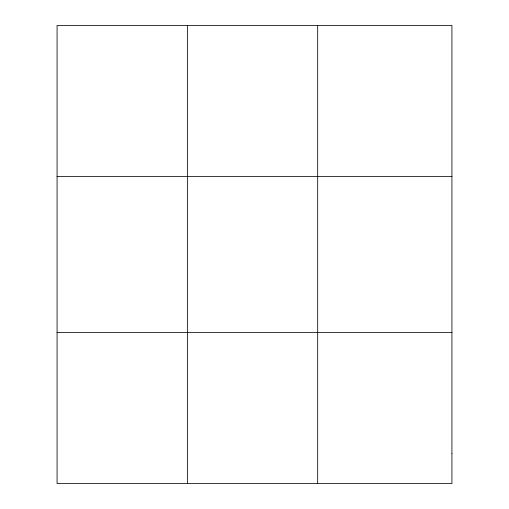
<?xml version="1.0" encoding="UTF-8"?>
<svg xmlns="http://www.w3.org/2000/svg" width="509" height="509" viewBox="0 0 509 509"><rect width="100%" height="100%" fill="white"/><g stroke="black" fill="none" stroke-linecap="round" stroke-linejoin="round"><path stroke-width="0.76" d="M187.376 483.55L187.376 25.45M317.68 483.55L317.68 25.45M57.072 176.623L451.928 176.623M57.072 332.377L451.928 332.377M451.928 453.315L451.928 483.55L57.072 483.55L57.072 25.45L451.928 25.45L451.928 453.315"/></g></svg>
